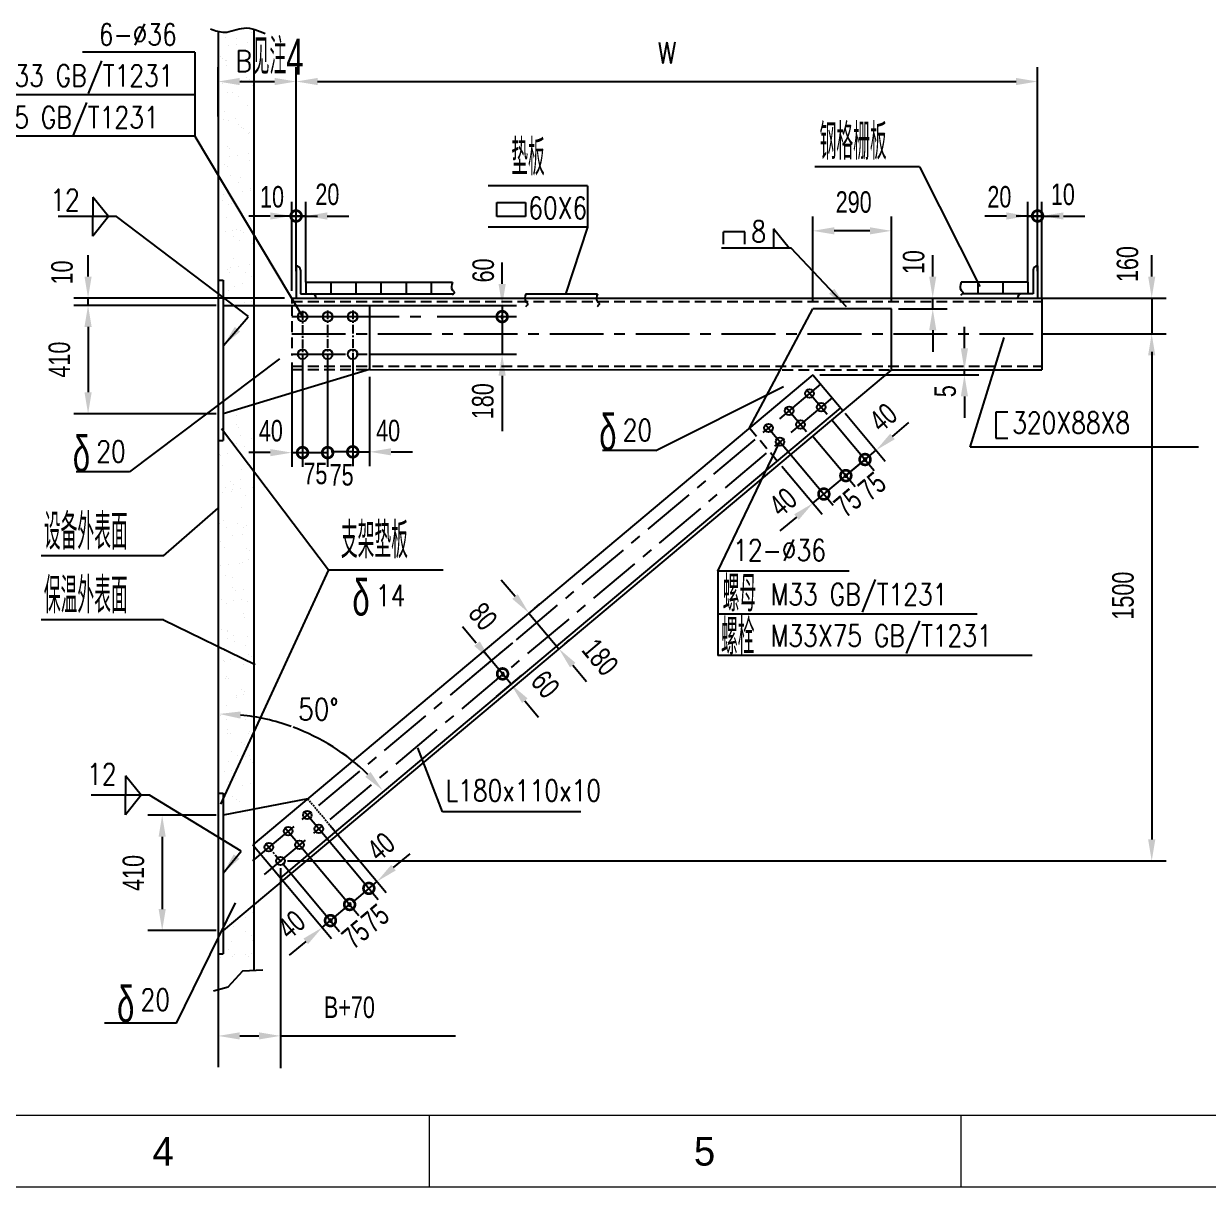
# Model space of a CAD drawing. Extents: x 148 to 221443, y -36682 to 6758.
# Drawn here: x 192989 to 196297, y -23886 to -20638 of the extents above; entities that cross this region are included whole.
import ezdxf
from ezdxf.enums import TextEntityAlignment as Align

# ---------------------------------------------------------------- set-up
doc = ezdxf.new("R2010")
doc.units = 0
doc.header["$LTSCALE"] = 10
doc.header["$MEASUREMENT"] = 0
for name, pattern in [('CENTERX2', [4, 2.5, -0.5, 0.5, -0.5]), ('HIDDENX2', [0.75, 0.5, -0.25]), ('PHANTOM', [2.5, 1.25, -0.25, 0.25, -0.25, 0.25, -0.25])]:
    doc.linetypes.add(name, pattern=pattern)
for name, color, linetype in [('1', 1, 'Continuous'), ('2', 4, 'Continuous'), ('3', 255, 'Continuous'), ('6', 4, 'PHANTOM'), ('CENTER', 1, 'CENTERX2'), ('HIDDEN', 7, 'HIDDENX2'), ('RED', 7, 'Continuous'), ('WB-FS', 6, 'Continuous'), ('WHITE', 7, 'Continuous')]:
    doc.layers.add(name, color=color, linetype=linetype)
doc.layers.add('2（细实线）', color=3, linetype='Continuous', lineweight=20)
doc.layers.add('图框层', color=7, linetype='Continuous', lineweight=15)
doc.styles.add('HZ', font='ROMS.SHX', dxfattribs={"width": 0.75, "bigfont": 'GBCBIG.SHX'})
doc.styles.get("Standard").update_dxf_attribs({"font": 'wison_e.shx', "width": 0.75, "bigfont": 'wison_c.shx'})
doc.styles.add('XW', font='ROMANS.shx', dxfattribs={"width": 0.85})

# ---------------------------------------------------------------- blocks, each defined once
blk = doc.blocks.new('_DotSmall')
at = {"layer": 'WHITE', "color": 0, "const_width": 0.5}
blk.add_lwpolyline([(-0.0625, 0, 1), (0.0625, 0, 1)], format="xyb", close=True, dxfattribs=at)
blk = doc.blocks.new('1.25A2')
at = {"layer": '图框层', "ltscale": 10}
for p, q in [((15302.98, 8873.89), (14595.48, 8873.89)), ((14867.48, 8873.89), (14867.48, 8863.89)), ((14941.73, 8873.89), (14941.73, 8863.89)), ((15312.98, 8863.89), (14570.48, 8863.89))]:
    blk.add_line(p, q, dxfattribs=at)
at = {"style": 'HZ'}
for s, p in [('4', (14830.36, 8868.89)), ('5', (14905.94, 8868.89))]:
    blk.add_text(s, height=4, dxfattribs=at).set_placement(p, align=Align.MIDDLE)

msp = doc.modelspace()

# ---------------------------------------------------------------- linework, layer by layer
at = {"layer": '1'}
for p, q in [((193749.9969, -21313.707), (193749.9969, -21403.707)), ((193761.9969, -21325.707), (193761.9969, -21391.707)), ((195808.0714, -21325.707), (195808.0714, -21391.707)), ((195820.0714, -21313.707), (195820.0714, -21403.707)), ((193532.5589, -21353.4879), (193532.5589, -21801.6061)), ((193532.5589, -21353.4879), (193546.5589, -21353.4879)), ((193546.5589, -21353.4879), (193546.5589, -21801.6061)), ((193776.9969, -21359.707), (193776.9969, -21391.707)), ((193776.9969, -21359.707), (194186.5728, -21359.707)), ((193846.9969, -21359.707), (193846.9969, -21391.707)), ((193916.9969, -21359.707), (193916.9969, -21391.707)), ((193986.9969, -21359.707), (193986.9969, -21391.707)), ((194056.9969, -21359.707), (194056.9969, -21391.707)), ((194126.9969, -21359.707), (194126.9969, -21391.707)), ((195793.0714, -21359.707), (195606.5747, -21359.707)), ((195653.0714, -21359.707), (195653.0714, -21391.707)), ((195723.0714, -21359.707), (195723.0714, -21391.707)), ((195793.0714, -21359.707), (195793.0714, -21391.707)), ((193761.9969, -21391.707), (194190.2204, -21391.707)), ((194391.5101, -21391.707), (194591.5101, -21391.707)), ((195808.0714, -21391.707), (195610.2224, -21391.707)), ((195793.0714, -21379.707), (195793.0714, -21391.707)), ((193546.5589, -21424.2701), (193867.9969, -21424.2701)), ((193546.5589, -21424.2701), (193955.1035, -21424.2701)), ((193551.0038, -21424.1624), (193551.0038, -21424.1624)), ((193737.9969, -21403.707), (195832.0714, -21403.707)), ((193737.9969, -21403.707), (193737.9969, -21418.7047)), ((193955.1035, -21424.2701), (193955.1035, -21603.5474)), ((195832.0714, -21403.707), (195832.0714, -21603.7866)), ((195016.2295, -21766.0782), (195192.4198, -21433.6964)), ((195411.949, -21433.6983), (195192.4198, -21433.6964)), ((195411.949, -21603.7331), (195411.949, -21433.6983)), ((193955.1035, -21603.5474), (193546.5589, -21726.9083)), ((195411.949, -21603.7331), (193546.5589, -23169.2319)), ((195192.4198, -21618.237), (193629.1653, -22929.9632)), ((193955.1035, -21603.5474), (195103.2333, -21603.6937)), ((195192.4198, -21618.237), (195275.9821, -21717.8228)), ((195411.9513, -21603.7331), (195832.0714, -21603.7866)), ((195269.5543, -21710.1623), (193706.2998, -23021.8886)), ((193532.5589, -21801.6061), (193546.5589, -21801.6061)), ((193532.5589, -22786.0623), (193532.5589, -23234.1804)), ((193532.5589, -22786.0623), (193546.5589, -22786.0623)), ((193546.5589, -22786.0623), (193546.5589, -23234.1804)), ((193782.3742, -22801.4057), (193546.5589, -22847.6109)), ((193629.1653, -22929.9632), (193712.7277, -23029.549)), ((193532.5589, -23234.1804), (193546.5589, -23234.1804))]:
    msp.add_line(p, q, dxfattribs=at)
for centre, radius in [((193767.9969, -21455.6221), 13.5), ((193837.9969, -21455.6221), 13.5), ((193907.9969, -21455.6221), 13.5), ((193767.9969, -21560.5504), 13.5), ((193837.9969, -21560.5504), 13.5), ((193907.9969, -21560.5504), 13.5), ((195183.6328, -21669.994), 12), ((195126.1794, -21718.2031), 12), ((195215.7721, -21708.2962), 12), ((195068.7261, -21766.4122), 12), ((195158.3188, -21756.5053), 12), ((195100.8655, -21804.7144), 12), ((193781.2477, -22846.7348), 12), ((193727.6245, -22891.73), 12), ((193813.387, -22885.0371), 12), ((193759.7639, -22930.0322), 12), ((193674.0014, -22936.7251), 12), ((193706.1408, -22975.0273), 12)]:
    msp.add_circle(centre, radius, dxfattribs=at)
for centre, start, end in [((193749.9969, -21325.707), 0, 90), ((195820.0714, -21325.707), 90, 180), ((193793.9969, -21403.707), 0, 90), ((193793.9969, -21403.707), 0, 90), ((195776.0714, -21403.707), 90, 180), ((195776.0714, -21403.707), 90, 180)]:
    msp.add_arc(centre, 12, start, end, dxfattribs=at)
at = {"layer": '2', "color": 3, "linetype": 'Continuous'}
for p, q in [((193467.4364, -20717.121), (193153.3943, -20717.121)), ((193467.4364, -20717.121), (193467.4364, -20951.9583)), ((193532.5589, -20897.2982), (193532.5589, -20759.3903)), ((193553.1169, -20740.9568), (193553.1169, -20740.9568)), ((193556.3229, -20753.8416), (193556.3229, -20753.8416)), ((193556.3303, -20741.5776), (193556.3303, -20741.5776)), ((193749.9969, -21328.707), (193749.9969, -20759.3903)), ((193749.9969, -21328.707), (193749.9969, -20759.3903)), ((195820.0714, -21328.707), (195820.0714, -20759.3903)), ((193592.5589, -20799.3903), (193689.9969, -20799.3903)), ((193598.6162, -20796.3951), (193598.6162, -20796.3951)), ((193612.7907, -20789.5188), (193612.7907, -20789.5188)), ((193619.4365, -20793.6541), (193619.4365, -20793.6541)), ((193809.9969, -20799.3903), (195760.0714, -20799.3903)), ((193544.285, -20803.548), (193544.285, -20803.548)), ((193558.8426, -20830.9146), (193558.8426, -20830.9146)), ((193571.7676, -20830.9957), (193571.7676, -20830.9957)), ((193627.7294, -20809.3265), (193627.7294, -20809.3265)), ((193467.4364, -20836.379), (192758.4376, -20836.379)), ((193588.6354, -20841.7417), (193588.6354, -20841.7417)), ((193615.3104, -20866.5917), (193615.3104, -20866.5917)), ((193549.6566, -20883.0773), (193549.6566, -20883.0773)), ((193548.6455, -20906.5399), (193548.6455, -20906.5399)), ((193561.3624, -20907.9875), (193561.3624, -20907.9875)), ((193581.1649, -20902.2587), (193581.1649, -20902.2587)), ((193589.4695, -20919.5592), (193589.4695, -20919.5592)), ((193596.8423, -20926.3151), (193596.8423, -20926.3151)), ((193604.0727, -20931.1598), (193604.0727, -20931.1598)), ((193467.4364, -20951.9583), (192623.9323, -20951.9583)), ((193467.4364, -20951.9583), (193767.9969, -21455.6221)), ((193617.8301, -20943.6647), (193617.8301, -20943.6647)), ((193620.9405, -20941.9058), (193620.9405, -20941.9058)), ((193631.6418, -20958.203), (193631.6418, -20958.203)), ((195490.2647, -21037.6875), (195198.0614, -21037.6875)), ((195490.2647, -21037.6875), (195658.6281, -21371.1407)), ((193622.8696, -21097.8106), (193622.8696, -21097.8106)), ((194563.3006, -21090.1851), (194285.738, -21090.1851)), ((194563.3006, -21090.1851), (194563.3006, -21205.7645)), ((193622.4051, -21103.9613), (193622.4051, -21103.9613)), ((193737.9969, -21383.707), (193737.9969, -21134.7217)), ((193749.9969, -21308.707), (193749.9969, -21134.7217)), ((193749.9969, -21308.707), (193749.9969, -21134.7217)), ((193776.9969, -21359.707), (193776.9969, -21134.7217)), ((194310.1518, -21136.7519), (194389.9993, -21136.7519)), ((194310.1518, -21175.728), (194310.1518, -21136.7519)), ((194389.9993, -21136.7519), (194389.9993, -21175.728)), ((195793.0714, -21359.707), (195793.0714, -21134.7217)), ((195820.0714, -21308.707), (195820.0714, -21134.7217)), ((195820.0714, -21308.707), (195820.0714, -21134.7217)), ((195832.0714, -21403.707), (195832.0714, -21134.7217)), ((193248.8164, -21176.5767), (193085.9411, -21176.5767)), ((193617.0766, -21455.239), (193248.8164, -21176.5767)), ((193677.9969, -21174.7217), (193617.9969, -21174.7217)), ((193621.7093, -21181.1459), (193621.7093, -21181.1459)), ((193625.3893, -21174.8835), (193625.3893, -21174.8835)), ((193749.9969, -21174.7217), (193689.9969, -21174.7217)), ((193737.9969, -21174.7217), (193749.9969, -21174.7217)), ((193776.9969, -21174.7217), (193749.9969, -21174.7217)), ((193749.9969, -21174.7217), (193809.9969, -21174.7217)), ((193836.9969, -21174.7217), (193896.9969, -21174.7217)), ((194389.9993, -21175.728), (194310.1518, -21175.728)), ((195192.4198, -21413.6964), (195192.4198, -21176.1304)), ((195411.949, -21413.6983), (195411.949, -21176.1304)), ((195733.0714, -21174.7217), (195673.0714, -21174.7217)), ((195820.0714, -21174.7217), (195760.0714, -21174.7217)), ((195793.0714, -21174.7217), (195820.0714, -21174.7217)), ((195832.0714, -21174.7217), (195820.0714, -21174.7217)), ((195820.0714, -21174.7217), (195880.0714, -21174.7217)), ((195892.0714, -21174.7217), (195952.0714, -21174.7217)), ((194563.3006, -21205.7645), (194285.738, -21205.7645)), ((194563.3006, -21205.7645), (194502.3412, -21393.1055)), ((195002.916, -21218.9099), (194942.8848, -21218.9099)), ((194942.8848, -21253.5689), (194942.8848, -21218.9099)), ((195002.916, -21253.5689), (195002.916, -21218.9099)), ((195351.949, -21216.1304), (195252.4198, -21216.1304)), ((195131.7671, -21264.759), (194937.9309, -21264.759)), ((195286.4531, -21428.277), (195131.7671, -21264.759)), ((193169.1955, -21343.707), (193169.1955, -21283.707)), ((195527.3479, -21343.707), (195527.3479, -21283.707)), ((196138.6796, -21343.707), (196138.6796, -21283.707)), ((194325.1775, -21364.2701), (194325.1775, -21304.2701)), ((193717.9969, -21403.707), (193129.1955, -21403.707)), ((193526.5589, -21424.2701), (193129.1955, -21424.2701)), ((193526.5589, -21424.2701), (193129.1955, -21424.2701)), ((193169.1955, -21424.2701), (193169.1955, -21403.707)), ((193955.1035, -21424.2701), (194365.1775, -21424.2701)), ((194325.1775, -21424.2701), (194325.1775, -21560.5504)), ((195527.3479, -21433.6983), (195527.3479, -21403.707)), ((195832.0714, -21403.707), (196178.6796, -21403.707)), ((196138.6796, -21403.707), (196138.6796, -21503.707)), ((193547.2181, -21536.1884), (193616.4186, -21456.0015)), ((194143.6895, -21455.6221), (194365.1775, -21455.6221)), ((195431.949, -21433.6983), (195567.3479, -21433.6983)), ((193169.1955, -21484.2701), (193169.1955, -21544.2701)), ((193169.1955, -21484.2701), (193169.1955, -21666.9083)), ((195527.3479, -21493.6983), (195527.3479, -21553.6983)), ((195615.7933, -21543.7311), (195615.7933, -21483.7311)), ((195632.1131, -21820.1457), (195727.2001, -21513.5374)), ((195832.0714, -21503.7468), (196178.6796, -21503.707)), ((193767.9969, -21559.1466), (193767.9969, -21875.1873)), ((193767.9969, -21559.1466), (193767.9969, -21875.1873)), ((193837.9969, -21558.375), (193837.9969, -21875.1873)), ((193907.9969, -21556.1995), (193907.9969, -21873.0119)), ((193955.1035, -21560.5504), (194365.1775, -21560.5504)), ((196138.6796, -21553.707), (196138.6796, -22915.0273)), ((193703.2329, -21573.7688), (193285.1021, -21888.9354)), ((193737.9969, -21583.707), (193737.9969, -21875.1873)), ((196138.6796, -21563.707), (196138.6796, -21623.707)), ((193955.1035, -21623.5363), (193955.1035, -21873.0119)), ((194325.1775, -21620.5504), (194325.1775, -21775.4175)), ((195212.4198, -21618.237), (195655.7933, -21618.237)), ((195615.7933, -21618.237), (195615.7933, -21603.7311)), ((194754.7143, -21828.9118), (195110.4389, -21650.8686)), ((195615.7933, -21678.237), (195615.7933, -21738.237)), ((193526.5589, -21726.9083), (193129.1955, -21726.9083)), ((195282.41, -21725.4832), (195394.7282, -21859.3388)), ((195737.2184, -21722.3644), (195703.7747, -21722.3644)), ((195703.7747, -21722.3644), (195703.7747, -21795.2834)), ((195245.3404, -21743.5343), (195364.0864, -21885.0503)), ((195245.3404, -21743.5343), (195364.0864, -21885.0503)), ((195414.9793, -21790.1298), (195460.942, -21751.5625)), ((193541.5633, -21767.6387), (193840.6448, -22162.0094)), ((195191.7173, -21788.5294), (195310.4633, -21930.0454)), ((194927.3892, -22166.5436), (195100.8655, -21804.7144)), ((195113.7212, -21820.0353), (195249.1797, -21981.4684)), ((196268.9593, -21820.1457), (195632.1131, -21820.1457)), ((195703.7747, -21795.2834), (195737.2184, -21795.2834)), ((193677.9969, -21835.1873), (193617.9969, -21835.1873)), ((193737.9969, -21835.1873), (193767.9969, -21835.1873)), ((193767.9969, -21835.1873), (193827.9969, -21835.1873)), ((193767.9969, -21835.1873), (193837.9969, -21835.1873)), ((193907.9969, -21833.0119), (193847.9969, -21833.0119)), ((193907.9969, -21833.0119), (193955.1035, -21833.0119)), ((194015.1035, -21833.0119), (194075.1035, -21833.0119)), ((194754.7143, -21828.9118), (194605.8436, -21828.9118)), ((195223.4682, -21950.8267), (195338.3749, -21854.4085)), ((195284.7518, -21899.4037), (195338.3749, -21854.4085)), ((195338.3749, -21854.4085), (195292.4122, -21892.9758)), ((195338.3749, -21854.4085), (195369.0167, -21828.697)), ((193285.1021, -21888.9354), (193136.2314, -21888.9354)), ((195106.2198, -21873.3244), (195218.538, -22007.1799)), ((195192.8265, -21976.5382), (195223.4682, -21950.8267)), ((193379.5646, -22123.6854), (193532.5589, -21990.0799)), ((195146.8638, -22015.1054), (195100.9011, -22053.6727)), ((193379.5646, -22123.6854), (193037.8985, -22123.6854)), ((193840.6448, -22162.0094), (193539.3245, -22816.6967)), ((193840.6448, -22162.0094), (194160.8831, -22162.0094)), ((194361.2243, -22237.0471), (194322.587, -22191.1434)), ((195293.5814, -22166.5436), (194927.3892, -22166.5436)), ((194927.3892, -22166.5436), (194927.3892, -22401.381)), ((194415.1629, -22270.0718), (194430.4642, -22257.1927)), ((194399.8617, -22282.9509), (194483.7482, -22382.6138)), ((195651.2434, -22285.8017), (194927.9117, -22285.8017)), ((193379.5646, -22301.7137), (193037.8985, -22301.7137)), ((193379.5646, -22301.7137), (193635.8907, -22426.6634)), ((194252.9899, -22367.1088), (194214.4226, -22321.1461)), ((194499.0494, -22369.7347), (194514.3507, -22356.8555)), ((194350.0033, -22481.7572), (194272.8688, -22389.8319)), ((195804.8546, -22401.381), (194927.3892, -22401.381)), ((194522.3855, -22428.5175), (194561.0229, -22474.4213)), ((194309.6008, -22515.659), (194380.6451, -22456.0457)), ((193583.6107, -22519.4118), (193583.6107, -22519.4118)), ((193555.142, -22542.2093), (193555.142, -22542.2093)), ((194388.5705, -22527.7199), (194427.1378, -22573.6826)), ((193538.3238, -22570.1443), (193538.3238, -22570.1443)), ((193555.1916, -22580.8903), (193555.1916, -22580.8903)), ((193609.2297, -22579.7128), (193609.2297, -22579.7128)), ((194158.5331, -22838.2066), (194090.173, -22659.409)), ((193340.4135, -22791.6106), (193177.5382, -22791.6106)), ((193596.266, -22947.5465), (193340.4135, -22791.6106)), ((193526.5589, -22847.6109), (193336.1223, -22847.6109)), ((194545.2424, -22838.2066), (194158.5331, -22838.2066)), ((193844.5861, -22875.5469), (194001.7671, -23062.868)), ((193376.1223, -22907.6109), (193376.1223, -23109.2319)), ((193821.6047, -22894.8305), (193978.7858, -23082.1517)), ((193546.1334, -23009.1697), (193596.266, -22947.5465)), ((193767.9816, -22939.8257), (193925.1627, -23127.1468)), ((193714.3585, -22984.8208), (193871.5396, -23172.1419)), ((193714.3585, -22984.8208), (193871.5396, -23172.1419)), ((193726.1408, -22975.0273), (196178.6796, -22975.0273)), ((194022.0183, -22993.659), (194067.981, -22955.0917)), ((193691.3772, -23004.1044), (193848.5583, -23191.4255)), ((193706.1408, -22995.0273), (193706.1408, -23553.1127)), ((193953.0743, -23051.5099), (193976.0556, -23032.2262)), ((193953.0743, -23051.5099), (193907.1116, -23090.0771)), ((193416.2514, -23427.5487), (193580.8319, -23091.6774)), ((193845.8281, -23141.5001), (193899.4512, -23096.505)), ((193845.8281, -23141.5001), (193891.7908, -23102.9329)), ((193822.8468, -23160.7838), (193845.8281, -23141.5001)), ((193526.5589, -23169.2319), (193336.1223, -23169.2319)), ((193532.8576, -23174.6205), (193532.5589, -23550.2387)), ((193776.8841, -23199.351), (193730.9214, -23237.9183)), ((193416.2514, -23427.5487), (193214.72, -23427.5487)), ((193592.5589, -23463.3177), (193646.1408, -23463.3177)), ((193706.1408, -23463.3177), (194194.605, -23463.3177))]:
    msp.add_line(p, q, dxfattribs=at)
at = {"layer": '2', "color": 7, "linetype": 'Continuous'}
for p, q in [((193226.1452, -21176.5767), (193182.4105, -21121.9622)), ((193182.4105, -21121.9622), (193182.4105, -21176.5767)), ((193226.1452, -21176.5767), (193182.4105, -21231.1911)), ((193182.4105, -21231.1911), (193182.4105, -21176.5767)), ((195082.7206, -21210.1446), (195082.7206, -21264.759)), ((195126.4553, -21264.759), (195082.7206, -21210.1446)), ((195126.4553, -21264.759), (195082.7206, -21264.759)), ((193317.7423, -22791.6106), (193274.0076, -22736.9962)), ((193274.0076, -22736.9962), (193274.0076, -22791.6106)), ((193317.7423, -22791.6106), (193274.0076, -22846.2251)), ((193274.0076, -22846.2251), (193274.0076, -22791.6106))]:
    msp.add_line(p, q, dxfattribs=at)
at = {"layer": '2', "color": 3, "linetype": 'Continuous', "const_width": 30}
for points in [[(193771.7469, -21835.1873, 1), (193764.2469, -21835.1873, 1)], [(193834.2469, -21835.1873, 1), (193841.7469, -21835.1873, 1)]]:
    msp.add_lwpolyline(points, format="xyb", close=True, dxfattribs=at)
at = {"layer": '2', "color": 3, "linetype": 'Continuous'}
for centre, radius, start, end in [((194323.6775, -21455.6221), 1.5, 0, 180), ((194323.6775, -21455.6221), 1.5, 180, 0), ((194325.1775, -21457.1221), 2.625, 0, 180), ((194325.1775, -21457.1221), 2.625, 180, 0), ((194325.1775, -21455.6221), 1.5, 0, 180), ((194325.1775, -21455.6221), 1.5, 180, 0), ((194326.8629, -22452.0546), 2.625, 0, 180), ((194326.8629, -22452.0546), 2.625, 180, 0), ((194326.8629, -22452.0546), 2.125, 0, 180), ((194326.8629, -22452.0546), 2.125, 180, 0), ((194327.3825, -22453.4756), 2.125, 0, 180), ((194327.3825, -22453.4756), 2.125, 180, 0), ((194326.3434, -22452.7587), 0.875, 0, 180), ((194326.3434, -22452.7587), 0.875, 180, 0), ((194326.9058, -22453.429), 1.375, 0, 180), ((194326.9058, -22453.429), 1.375, 180, 0), ((194328.3092, -22455.9032), 2.625, 0, 180), ((194326.8629, -22454.1796), 0.875, 0, 180), ((194326.8629, -22454.1796), 0.875, 180, 0), ((194327.4254, -22454.8499), 1.375, 0, 180), ((194327.4254, -22454.8499), 1.375, 180, 0), ((194328.3092, -22455.9032), 2.625, 180, 0), ((193535.2285, -23159.9258), 595.2549, 70.2368172, 84.2223007), ((193535.2285, -23159.9258), 595.2549, 45.7776993, 69.6848677)]:
    msp.add_arc(centre, radius, start, end, dxfattribs=at)
for centre, start_param, end_param in [((195338.3749, -21854.4085), 4.625122518, 7.766715171), ((195338.3749, -21854.4085), 1.483529864, 4.625122518), ((195284.7518, -21899.4037), 4.625122518, 7.766715171), ((195284.7518, -21899.4037), 1.483529864, 4.625122518), ((193899.4512, -23096.505), 4.625122518, 7.766715171), ((193899.4512, -23096.505), 1.483529864, 4.625122518), ((193845.8281, -23141.5001), 4.625122518, 7.766715171), ((193845.8281, -23141.5001), 1.483529864, 4.625122518)]:
    msp.add_ellipse(centre, major_axis=(-2.6517, 2.6517), ratio=1, start_param=start_param, end_param=end_param, dxfattribs=at)
for points in [[(193592.5589, -20789.3903), (193592.5589, -20809.3903), (193532.5589, -20799.3903)], [(193689.9969, -20789.3903), (193689.9969, -20809.3903), (193749.9969, -20799.3903)], [(193809.9969, -20789.3903), (193809.9969, -20809.3903), (193749.9969, -20799.3903)], [(195760.0714, -20789.3903), (195760.0714, -20809.3903), (195820.0714, -20799.3903)], [(193677.9969, -21164.7217), (193677.9969, -21184.7217), (193737.9969, -21174.7217)], [(193836.9969, -21164.7217), (193836.9969, -21184.7217), (193776.9969, -21174.7217)], [(195733.0714, -21164.7217), (195733.0714, -21184.7217), (195793.0714, -21174.7217)], [(195892.0714, -21164.7217), (195892.0714, -21184.7217), (195832.0714, -21174.7217)], [(195252.4198, -21206.1304), (195252.4198, -21226.1304), (195192.4198, -21216.1304)], [(195351.949, -21206.1304), (195351.949, -21226.1304), (195411.949, -21216.1304)], [(193159.1955, -21343.707), (193179.1955, -21343.707), (193169.1955, -21403.707)], [(194315.1775, -21364.2701), (194335.1775, -21364.2701), (194325.1775, -21424.2701)], [(195517.3479, -21343.707), (195537.3479, -21343.707), (195527.3479, -21403.707)], [(196128.6796, -21343.707), (196148.6796, -21343.707), (196138.6796, -21403.707)], [(195252.4847, -21377.8177), (195237.9556, -21391.562), (195286.4531, -21428.277)], [(193159.1955, -21484.2701), (193179.1955, -21484.2701), (193169.1955, -21424.2701)], [(193159.1955, -21484.2701), (193179.1955, -21484.2701), (193169.1955, -21424.2701)], [(195517.3479, -21493.6983), (195537.3479, -21493.6983), (195527.3479, -21433.6983)], [(193593.9437, -21497.2433), (193578.7872, -21484.1942), (193547.2181, -21536.1884)], [(196128.6796, -21563.707), (196148.6796, -21563.707), (196138.6796, -21503.707)], [(194315.1775, -21620.5504), (194335.1775, -21620.5504), (194325.1775, -21560.5504)], [(195605.7933, -21543.7311), (195625.7933, -21543.7311), (195615.7933, -21603.7311)], [(195605.7933, -21678.237), (195625.7933, -21678.237), (195615.7933, -21618.237)], [(193159.1955, -21666.9083), (193179.1955, -21666.9083), (193169.1955, -21726.9083)], [(195408.5515, -21782.4693), (195421.4072, -21797.7902), (195369.0167, -21828.697)], [(193677.9969, -21825.1873), (193677.9969, -21845.1873), (193737.9969, -21835.1873)], [(194015.1035, -21823.0119), (194015.1035, -21843.0119), (193955.1035, -21833.0119)], [(195140.4359, -22007.445), (195153.2917, -22022.7659), (195192.8265, -21976.5382)], [(194368.875, -22230.6076), (194353.5737, -22243.4867), (194399.8617, -22282.9509)], [(194262.5681, -22361.9988), (194247.2473, -22374.8546), (194293.475, -22414.3894)], [(194530.0362, -22422.078), (194514.7349, -22434.9571), (194483.7482, -22382.6138)], [(194396.231, -22521.292), (194380.9101, -22534.1478), (194350.0033, -22481.7572)], [(193594.6483, -22577.6821), (193595.6563, -22557.7075), (193535.2285, -22564.6709)], [(193957.7123, -22726.537), (193943.0588, -22740.1486), (193991.2202, -22777.3033)], [(193366.1223, -22907.6109), (193386.1223, -22907.6109), (193376.1223, -22847.6109)], [(196128.6796, -22915.0273), (196148.6796, -22915.0273), (196138.6796, -22975.0273)], [(193591.5733, -22969.0701), (193576.0957, -22956.4035), (193546.1334, -23009.1697)], [(194015.5904, -22985.9985), (194028.4462, -23001.3194), (193976.0556, -23032.2262)], [(193366.1223, -23109.2319), (193386.1223, -23109.2319), (193376.1223, -23169.2319)], [(193770.4562, -23191.6906), (193783.312, -23207.0115), (193822.8468, -23160.7838)], [(193592.5589, -23453.3177), (193592.5589, -23473.3177), (193532.5589, -23463.3177)], [(193646.1408, -23453.3177), (193646.1408, -23473.3177), (193706.1408, -23463.3177)]]:
    msp.add_solid(points, dxfattribs=at)
at = {"layer": '3', "linetype": 'HIDDENX2'}
msp.add_line((193782.3742, -22801.4057), (193859.5087, -22893.331), dxfattribs=at)
at = {"layer": '6', "color": 3, "linetype": 'ByBlock', "ltscale": 5}
for p, q in [((193532.5589, -20659.4776), (193532.5589, -23332.7238)), ((193632.1009, -20653.3124), (193632.1009, -23279.4957)), ((193555.962, -22255.2404), (193555.962, -22255.2404)), ((193576.5794, -22249.2206), (193576.5794, -22249.2206)), ((193597.3998, -22246.4796), (193597.3998, -22246.4796)), ((193615.2443, -22250.7994), (193615.2443, -22250.7994)), ((193603.3688, -22283.6299), (193603.3688, -22283.6299)), ((193534.8123, -22322.3883), (193534.8123, -22322.3883)), ((193606.7176, -22295.3006), (193606.7176, -22295.3006)), ((193542.185, -22329.1442), (193542.185, -22329.1442)), ((193558.0819, -22334.3625), (193558.0819, -22334.3625)), ((193558.4817, -22332.3133), (193558.4817, -22332.3133))]:
    msp.add_line(p, q, dxfattribs=at)
at = {"layer": '6', "color": 4, "linetype": 'Continuous'}
for p, q in [((193626.1762, -20662.612), (193626.1762, -20662.612)), ((193553.8032, -20676.7687), (193553.8032, -20676.7687)), ((193561.7363, -20697.6844), (193561.7363, -20697.6844)), ((193582.5567, -20694.9434), (193582.5567, -20694.9434)), ((193584.7493, -20680.0991), (193584.7493, -20680.0991)), ((193615.0761, -20690.6621), (193615.0761, -20690.6621)), ((193539.4624, -20730.8316), (193539.4624, -20730.8316)), ((193545.7441, -20734.2009), (193545.7441, -20734.2009)), ((193557.099, -20980.8177), (193557.099, -20980.8177)), ((193563.8821, -20985.0605), (193563.8821, -20985.0605)), ((193551.2097, -21029.7918), (193551.2097, -21029.7918)), ((193564.705, -21007.9917), (193564.705, -21007.9917)), ((193585.5253, -21005.2506), (193585.5253, -21005.2506)), ((193618.0447, -21000.9694), (193618.0447, -21000.9694)), ((193620.3499, -21020.7376), (193620.3499, -21020.7376)), ((193558.5825, -21036.5478), (193558.5825, -21036.5478)), ((193566.4018, -21062.1334), (193566.4018, -21062.1334)), ((193589.4042, -21080.9818), (193589.4042, -21080.9818)), ((193593.382, -21068.4356), (193593.382, -21068.4356)), ((193544.1173, -21131.7143), (193544.1173, -21131.7143)), ((193547.2536, -21113.8552), (193547.2536, -21113.8552)), ((193601.5848, -21106.7024), (193601.5848, -21106.7024)), ((193560.9851, -21142.4603), (193560.9851, -21142.4603)), ((193568.9216, -21139.2064), (193568.9216, -21139.2064)), ((193555.1222, -21178.6683), (193555.1222, -21178.6683)), ((193551.6141, -21216.8472), (193551.6141, -21216.8472)), ((193571.4413, -21216.2793), (193571.4413, -21216.2793)), ((193576.4224, -21231.8784), (193576.4224, -21231.8784)), ((193584.1335, -21212.5659), (193584.1335, -21212.5659)), ((193594.9351, -21215.1501), (193594.9351, -21215.1501)), ((193602.3079, -21221.906), (193602.3079, -21221.906)), ((193593.2903, -21242.6244), (193593.2903, -21242.6244)), ((193627.9091, -21251.9565), (193627.9091, -21251.9565)), ((193573.961, -21293.3523), (193573.961, -21293.3523)), ((193557.4569, -21325.3828), (193557.4569, -21325.3828)), ((193567.6736, -21318.2989), (193567.6736, -21318.2989)), ((193588.4939, -21315.5579), (193588.4939, -21315.5579)), ((193621.0133, -21311.2766), (193621.0133, -21311.2766)), ((193630.4288, -21329.0294), (193630.4288, -21329.0294)), ((193564.8297, -21332.1387), (193564.8297, -21332.1387)), ((193599.6292, -21364.0265), (193599.6292, -21364.0265)), ((193609.5092, -21332.0425), (193609.5092, -21332.0425)), ((193625.5954, -21342.7885), (193625.5954, -21342.7885)), ((193562.5355, -21381.7004), (193562.5355, -21381.7004)), ((193577.2624, -21370.4252), (193577.2624, -21370.4252)), ((193605.335, -21417.0096), (193605.335, -21417.0096)), ((193625.3738, -21414.2686), (193625.3738, -21414.2686)), ((193582.2942, -21731.9103), (193582.2942, -21731.9103)), ((193583.1104, -21757.3949), (193583.1104, -21757.3949)), ((193561.8192, -21792.4264), (193561.8192, -21792.4264)), ((193590.4832, -21764.1508), (193590.4832, -21764.1508)), ((193594.3386, -21788.1452), (193594.3386, -21788.1452)), ((193584.8139, -21808.9833), (193584.8139, -21808.9833)), ((193606.6061, -21817.8104), (193606.6061, -21817.8104)), ((193624.5011, -21796.0387), (193624.5011, -21796.0387)), ((193536.731, -21840.2027), (193536.731, -21840.2027)), ((193537.9897, -21844.0617), (193537.9897, -21844.0617)), ((193557.5513, -21837.4616), (193557.5513, -21837.4616)), ((193590.0707, -21833.1804), (193590.0707, -21833.1804)), ((193543.3633, -21869.8756), (193543.3633, -21869.8756)), ((193598.7139, -21882.7472), (193598.7139, -21882.7472)), ((193567.6065, -21916.5647), (193567.6065, -21916.5647)), ((193574.9793, -21923.3206), (193574.9793, -21923.3206)), ((193594.1189, -21909.9359), (193594.1189, -21909.9359)), ((193545.883, -21946.9486), (193545.883, -21946.9486)), ((193553.427, -21933.4797), (193553.427, -21933.4797)), ((193570.2949, -21944.2257), (193570.2949, -21944.2257)), ((193573.6108, -21938.9134), (193573.6108, -21938.9134)), ((193594.4312, -21936.1723), (193594.4312, -21936.1723)), ((193609.7788, -21955.2084), (193609.7788, -21955.2084)), ((193626.9506, -21931.8911), (193626.9506, -21931.8911)), ((193596.6386, -21987.0088), (193596.6386, -21987.0088)), ((193631.019, -21982.9113), (193631.019, -21982.9113)), ((193548.4028, -22024.0215), (193548.4028, -22024.0215)), ((193536.7194, -22033.5532), (193536.7194, -22033.5532)), ((193556.1595, -22044.7769), (193556.1595, -22044.7769)), ((193585.7322, -22033.6438), (193585.7322, -22033.6438)), ((193602.6, -22044.3898), (193602.6, -22044.3898)), ((193610.4907, -22037.6241), (193610.4907, -22037.6241)), ((193631.311, -22034.883), (193631.311, -22034.883)), ((193538.7585, -22083.3018), (193538.7585, -22083.3018)), ((193571.5189, -22065.4411), (193571.5189, -22065.4411)), ((193599.1584, -22064.0818), (193599.1584, -22064.0818)), ((193550.9225, -22101.0945), (193550.9225, -22101.0945)), ((193611.3319, -22101.9229), (193611.3319, -22101.9229)), ((193618.7047, -22108.6789), (193618.7047, -22108.6789)), ((193539.6996, -22150.5099), (193539.6996, -22150.5099)), ((193560.5199, -22147.7689), (193560.5199, -22147.7689)), ((193593.0393, -22143.4876), (193593.0393, -22143.4876)), ((193601.6781, -22141.1547), (193601.6781, -22141.1547)), ((193618.0373, -22133.8079), (193618.0373, -22133.8079)), ((193533.2591, -22175.6737), (193533.2591, -22175.6737)), ((193553.4422, -22178.1674), (193553.4422, -22178.1674)), ((193571.0636, -22183.4659), (193571.0636, -22183.4659)), ((193559.1281, -22355.0842), (193559.1281, -22355.0842)), ((193574.9497, -22345.1085), (193574.9497, -22345.1085)), ((193613.4593, -22347.9313), (193613.4593, -22347.9313)), ((193550.1025, -22388.0634), (193550.1025, -22388.0634)), ((193576.9845, -22361.032), (193576.9845, -22361.032)), ((193609.2373, -22372.3736), (193609.2373, -22372.3736)), ((193546.1545, -22415.7819), (193546.1545, -22415.7819)), ((193551.3055, -22419.2477), (193551.3055, -22419.2477)), ((193566.9748, -22413.0409), (193566.9748, -22413.0409)), ((193616.7975, -22397.5139), (193616.7975, -22397.5139)), ((193624.1703, -22404.2698), (193624.1703, -22404.2698)), ((193604.1902, -22425.5669), (193604.1902, -22425.5669)), ((193552.6223, -22465.1364), (193552.6223, -22465.1364)), ((193555.0002, -22458.8095), (193555.0002, -22458.8095)), ((193562.3729, -22465.5654), (193562.3729, -22465.5654)), ((193630.5843, -22469.7538), (193630.5843, -22469.7538)), ((193583.0343, -22514.4926), (193583.0343, -22514.4926)), ((193597.1724, -22497.4532), (193597.1724, -22497.4532)), ((193603.8547, -22511.7516), (193603.8547, -22511.7516)), ((193606.71, -22502.6398), (193606.71, -22502.6398)), ((193557.6617, -22619.2823), (193557.6617, -22619.2823)), ((193558.9126, -22607.6859), (193558.9126, -22607.6859)), ((193565.583, -22620.3562), (193565.583, -22620.3562)), ((193615.9158, -22619.5758), (193615.9158, -22619.5758)), ((193619.9142, -22613.2033), (193619.9142, -22613.2033)), ((193533.0636, -22624.6374), (193533.0636, -22624.6374)), ((193598.7256, -22644.1677), (193598.7256, -22644.1677)), ((193606.0984, -22650.9236), (193606.0984, -22650.9236)), ((193570.6289, -22670.3084), (193570.6289, -22670.3084)), ((193587.4968, -22681.0544), (193587.4968, -22681.0544)), ((193608.0236, -22684.5127), (193608.0236, -22684.5127)), ((193611.7494, -22656.7857), (193611.7494, -22656.7857)), ((193616.4279, -22658.2386), (193616.4279, -22658.2386)), ((193619.3162, -22680.6654), (193619.3162, -22680.6654)), ((193560.1815, -22696.3552), (193560.1815, -22696.3552)), ((193622.2631, -22693.1048), (193622.2631, -22693.1048)), ((193629.6359, -22699.8607), (193629.6359, -22699.8607)), ((193549.1231, -22726.0892), (193549.1231, -22726.0892)), ((193569.9435, -22723.3481), (193569.9435, -22723.3481)), ((193579.6046, -22745.9912), (193579.6046, -22745.9912)), ((193560.7645, -22754.4004), (193560.7645, -22754.4004)), ((193566.756, -22768.3834), (193566.756, -22768.3834)), ((193598.9766, -22764.1021), (193598.9766, -22764.1021)), ((193621.836, -22757.7383), (193621.836, -22757.7383)), ((193573.6001, -22794.751), (193573.6001, -22794.751)), ((193584.0033, -22803.3375), (193584.0033, -22803.3375)), ((193591.376, -22810.0934), (193591.376, -22810.0934)), ((193595.0419, -22835.4093), (193595.0419, -22835.4093)), ((193588.9716, -23135.1071), (193588.9716, -23135.1071)), ((193609.7919, -23132.3661), (193609.7919, -23132.3661)), ((193626.8678, -23119.2234), (193626.8678, -23119.2234)), ((193575.2999, -23158.7929), (193575.2999, -23158.7929)), ((193607.5889, -23171.3552), (193607.5889, -23171.3552)), ((193624.4568, -23182.1012), (193624.4568, -23182.1012)), ((193570.1426, -23198.8677), (193570.1426, -23198.8677)), ((193629.3876, -23196.2964), (193629.3876, -23196.2964)), ((193539.2996, -23245.2519), (193539.2996, -23245.2519)), ((193560.914, -23221.0131), (193560.914, -23221.0131)), ((193571.5202, -23240.9706), (193571.5202, -23240.9706)), ((193577.8196, -23235.8659), (193577.8196, -23235.8659)), ((193609.6568, -23235.3496), (193609.6568, -23235.3496)), ((193617.0295, -23242.1055), (193617.0295, -23242.1055)), ((193625.8514, -23233.8178), (193625.8514, -23233.8178))]:
    msp.add_line(p, q, dxfattribs=at)
at = {"layer": '6', "color": 4, "ltscale": 5}
for p, q in [((193573.0721, -22212.1556), (193573.0721, -22212.1556)), ((193580.4449, -22218.9115), (193580.4449, -22218.9115)), ((193604.1978, -22218.2277), (193604.1978, -22218.2277)), ((193542.6446, -22244.9444), (193542.6446, -22244.9444)), ((193629.9192, -22242.1983), (193629.9192, -22242.1983))]:
    msp.add_line(p, q, dxfattribs=at)
at = {"layer": 'CENTER', "ltscale": 6}
for p, q in [((193737.9969, -21455.6221), (193916.0462, -21455.6221)), ((193887.9969, -21455.6221), (194109.485, -21455.6221)), ((193737.9969, -21503.707), (195832.0714, -21503.707)), ((193737.9969, -21560.5504), (193955.1035, -21560.5504)), ((195214.2745, -21644.2825), (193612.8173, -22988.0647)), ((195174.6337, -21659.2694), (195232.4846, -21728.2134)), ((195246.4139, -21682.5847), (193644.9566, -23026.3669)), ((195117.1804, -21707.4785), (195175.0313, -21776.4225)), ((195059.7271, -21755.6875), (195117.5779, -21824.6315)), ((194353.8634, -22366.2532), (194241.8109, -22460.2764)), ((193773.3957, -22837.3772), (193821.6047, -22894.8305)), ((193719.7726, -22882.3723), (193767.9816, -22939.8257))]:
    msp.add_line(p, q, dxfattribs=at)
at = {"layer": 'CENTER'}
for p, q in [((193767.9969, -21439.6355), (193767.9969, -21559.1466)), ((193837.9969, -21438.0922), (193837.9969, -21558.375)), ((193907.9969, -21438.0922), (193907.9969, -21558.375)), ((193666.1494, -22927.3675), (193714.3585, -22984.8208))]:
    msp.add_line(p, q, dxfattribs=at)
at = {"layer": 'HIDDEN', "ltscale": 6}
for p, q in [((193737.9969, -21413.707), (195832.0714, -21413.707)), ((193737.9969, -21423.707), (193737.9969, -21563.707)), ((193737.9969, -21593.707), (195832.0714, -21593.707)), ((193737.9969, -21603.5363), (193955.1035, -21603.5363)), ((195107.2463, -21603.6942), (195406.5826, -21603.7324)), ((195016.2295, -21766.0782), (195093.364, -21858.0035))]:
    msp.add_line(p, q, dxfattribs=at)
at = {"layer": 'RED', "color": 7}
for p, q in [((195431.949, -21403.707), (195567.3479, -21403.707)), ((195416.3941, -21603.7311), (195655.7933, -21603.7311))]:
    msp.add_line(p, q, dxfattribs=at)
at = {"layer": 'WB-FS', "linetype": 'Continuous'}
msp.add_line((193631.9073, -23273.3693), (193631.9073, -23273.3693), dxfattribs=at)
msp.add_lwpolyline([(193519.3581, -23337.1604), (193560.4503, -23326.5646), (193601.1762, -23281.9339), (193657.3619, -23279.3227)], dxfattribs=at)
for points in [[(193511.1772, -20652.6441), (193549.8253, -20661.6576), (193604.8266, -20650.0688), (193664.087, -20665.5205)], [(194186.5728, -21359.707), (194186.6035, -21382.0519), (194191.3475, -21388.1107), (194185.2858, -21396.0134)], [(195606.5747, -21359.707), (195606.6055, -21382.0519), (195611.3494, -21388.1107), (195605.2877, -21396.0134)], [(194391.5101, -21391.707), (194391.5408, -21414.0519), (194396.2848, -21420.1107), (194390.2231, -21428.0134)], [(194591.5101, -21391.707), (194591.5408, -21414.0519), (194596.2848, -21420.1107), (194590.2231, -21428.0134)]]:
    msp.add_spline(points, degree=3, dxfattribs=at)

# ---------------------------------------------------------------- block references
at = {"layer": '2', "color": 3, "linetype": 'Continuous', "xscale": 60, "yscale": 60, "zscale": 60}
for p in [(193749.9969, -21174.7217), (195820.0714, -21174.7217), (194325.1775, -21455.6221), (193907.9969, -21833.0119), (195284.7518, -21899.4037), (193899.4512, -23096.505)]:
    msp.add_blockref('_DotSmall', p, dxfattribs=at)
at = {"layer": '2', "color": 3, "linetype": 'Continuous'}
for p, xscale, yscale, zscale, rotation in [((193749.9969, -21174.7217), 60, 60, 60, 180), ((195820.0714, -21174.7217), 60, 60, 60, 180), ((193767.9969, -21835.1873), 60, 60, 60, 180), ((195338.3749, -21854.4085), 60, 60, 60, 39.99999999993911), ((195223.4682, -21950.8267), 60.00000000000001, 60.00000000000001, 60.00000000000001, 219.9999999999391), ((194326.3434, -22452.7587), 60.00000000000001, 60.00000000000001, 60.00000000000001, 219.9999999999391), ((193953.0743, -23051.5099), 60, 60, 60, 39.99999999993911), ((193845.8281, -23141.5001), 60.00000000000001, 60.00000000000001, 60.00000000000001, 219.9999999999391)]:
    msp.add_blockref('_DotSmall', p, dxfattribs=dict(at, xscale=xscale, yscale=yscale, zscale=zscale, rotation=rotation))

# ---------------------------------------------------------------- texts
for s, height, style, width, p in [('6-%%c36', 60, 'XW', 0.8, (193198.9489, -20697.9413)), ('见注4', 100, 'HZ', 0.65, (193628.9503, -20779.9623)), ('M33 GB/T1231', 60, 'XW', 0.8, (192914.1439, -20812.8711)), ('M33X75 GB/T1231', 60, 'XW', 0.8, (192749.1481, -20929.3052)), ('钢格栅板', 100, 'HZ', 0.65, (195211.5849, -21017.1925)), ('垫板', 100, 'HZ', 0.65, (194350.6323, -21061.2233)), ('60X6', 60, 'XW', 0.8, (194398.0625, -21182.275)), ('δ', 100, 'HZ', 0.65, (194596.1857, -21828.3071)), ('320X88X8', 60, 'XW', 0.8, (195749.194, -21781.8036)), ('20', 60, 'XW', 0.8, (194661.7445, -21802.2192)), ('δ', 100, 'HZ', 0.65, (193126.5736, -21888.3306)), ('20', 60, 'XW', 0.8, (193192.1324, -21862.2427)), ('设备外表面', 100, 'HZ', 0.65, (193045.8165, -22105.878)), ('支架垫板', 100, 'HZ', 0.65, (193875.053, -22129.941)), ('12-%%c36', 60, 'XW', 0.8, (194970.1473, -22137.5818)), ('保温外表面', 100, 'HZ', 0.65, (193045.8165, -22283.9063)), ('δ', 100, 'HZ', 0.65, (193907.0052, -22289.9663)), ('螺母', 100, 'HZ', 0.65, (194940.8492, -22278.822)), ('M33 GB/T1231', 60, 'XW', 0.8, (195074.8728, -22260.8064)), ('14', 60, 'XW', 0.8, (193972.564, -22263.8784)), ('螺栓', 100, 'HZ', 0.65, (194936.2045, -22399.3105)), ('M33X75 GB/T1231', 60, 'XW', 0.8, (195074.843, -22376.2824)), ('L180x110x10', 60, 'XW', 0.8, (194167.264, -22808.4184)), ('δ', 100, 'HZ', 0.65, (193250.1398, -23424.7985)), ('20', 60, 'XW', 0.8, (193315.6987, -23392.2741))]:
    msp.add_text(s, height=height, dxfattribs=dict(at, style=style, width=width)).set_placement(p)
at = {"layer": '2', "color": 3, "linetype": 'Continuous', "style": 'XW', "width": 0.8}
for s, p in [('12', (193145.9378, -21129.915)), ('8', (195062.0107, -21218.0973)), ('12', (193248.6652, -22732.9684))]:
    msp.add_text(s, height=60, dxfattribs=at).set_placement(p, align=Align.MIDDLE_RIGHT)
at = {"layer": '2', "color": 3, "linetype": 'Continuous', "width": 0.75}
for s, rotation, p in [('60', 90, (194302.255, -21360.1141)), ('180', 90, (194301.0522, -21741.8936)), ('75', 40, (195351.4127, -21973.3032)), ('75', 40, (195283.631, -22019.5651)), ('80', 310, (194227.7229, -22285.9626)), ('60', 310, (194401.5987, -22475.4911)), ('75', 40, (193964.2891, -23178.9261)), ('75', 40, (193909.8623, -23224.4539))]:
    msp.add_text(s, height=60, rotation=rotation, dxfattribs=at).set_placement(p)
for p in [(193770.3832, -21923.4134), (193843.5658, -21927.1462)]:
    msp.add_text('75', height=60, dxfattribs=at).set_placement(p)
at = {"layer": '2', "color": 3, "width": 0.75}
msp.add_text('B+70', height=60, dxfattribs=at).set_placement((193827.7617, -23413.3177))
at = {"layer": '2', "color": 3, "linetype": 'Continuous', "char_height": 60, "attachment_point": 5, "style": 'XW'}
for s, insert in [('\\A1;W', (194785.0342, -20719.3903)), ('\\A1;B', (193603.6596, -20742.3206))]:
    msp.add_mtext(s, dxfattribs=dict(at, insert=insert))
at = {"layer": '2', "color": 3, "linetype": 'Continuous', "char_height": 60, "attachment_point": 5}
for s, insert in [('\\A1;10', (193682.8145, -21121.4712)), ('\\A1;20', (193837.29, -21114.5242)), ('\\A1;20', (195713.3838, -21121.4712)), ('\\A1;10', (195890.6198, -21114.5242)), ('\\A1;290', (195306.6155, -21136.1304)), ('\\A1;40', (193679.4628, -21774.401)), ('\\A1;40', (194006.9172, -21773.9624))]:
    msp.add_mtext(s, dxfattribs=dict(at, insert=insert))
for s, insert, rotation in [('\\A1;160', (196071.2693, -21308.9231), 90), ('\\A1;10', (195474.2273, -21303.5386), 90), ('\\A1;10', (193096.655, -21332.3543), 90), ('\\A1;410', (193089.1955, -21575.5892), 90), ('\\A1;5', (195562.3566, -21663.7233), 90), ('\\A1;40', (195109.4205, -21973.327), 40), ('\\A1;180', (194598.997, -22406.4793), 310.0874182), ('\\A1;410', (193296.1223, -23008.4214), 90), ('\\A1;40', (193737.0811, -23152.787), 40)]:
    msp.add_mtext(s, dxfattribs=dict(at, insert=insert, rotation=rotation))
at = {"layer": '2', "color": 3, "char_height": 60, "attachment_point": 5, "rotation": 40}
for insert in [(195389.235, -21736.9343), (193987.1527, -22934.8464)]:
    msp.add_mtext('\\A1;40', dxfattribs=dict(at, insert=insert))
at = {"layer": '2', "color": 3, "linetype": 'Continuous', "insert": (196058.6796, -22234.3672), "char_height": 60, "attachment_point": 5, "rotation": 90, "bg_fill": 2}
msp.add_mtext('\\A1;1500', dxfattribs=at)
at = {"layer": '2', "color": 3, "insert": (193812.2772, -22551.5745), "char_height": 60, "attachment_point": 5, "rotation": 0.1, "style": 'XW'}
msp.add_mtext('\\A1;50°', dxfattribs=at)

# ---------------------------------------------------------------- next in the draw order: block references
at = {"layer": '2（细实线）', "xscale": 20, "yscale": 20, "zscale": 20}
msp.add_blockref('1.25A2', (-103228.465, -201163.6503), dxfattribs=at)

doc.saveas('drawing.dxf')
